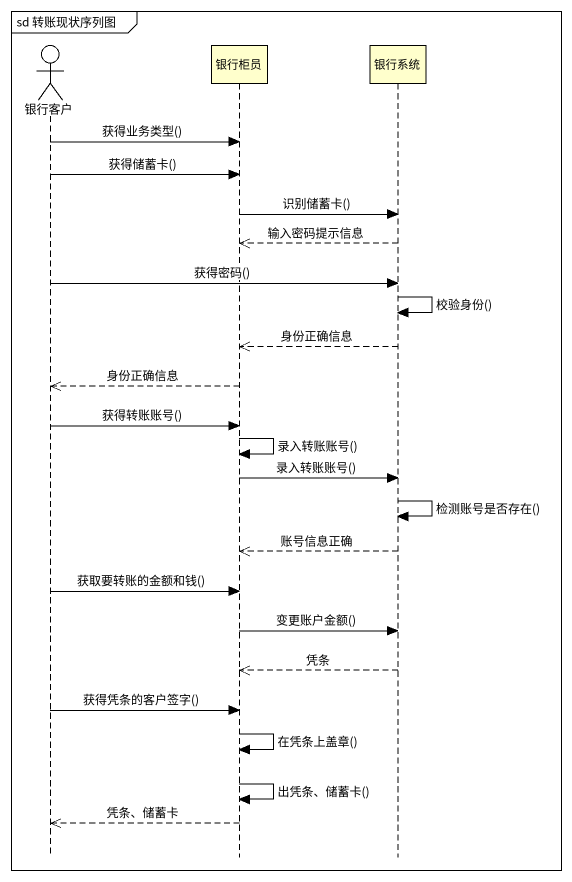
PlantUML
@startuml
mainframe sd 转账现状序列图
hide footbox
actor 银行客户
participant 银行柜员
participant 银行系统

银行客户 -> 银行柜员 : 获得业务类型()
银行客户 -> 银行柜员 : 获得储蓄卡()
银行柜员 -> 银行系统 : 识别储蓄卡()
银行系统 -->> 银行柜员 : 输入密码提示信息
银行客户 -> 银行系统 : 获得密码()
银行系统 -> 银行系统 : 校验身份()
银行系统 -->> 银行柜员 : 身份正确信息
银行柜员 -->> 银行客户 : 身份正确信息
银行客户 -> 银行柜员 : 获得转账账号()
银行柜员 -> 银行柜员 : 录入转账账号()
银行柜员 -> 银行系统 : 录入转账账号()
银行系统 -> 银行系统 : 检测账号是否存在()
银行系统 -->> 银行柜员 : 账号信息正确
银行客户 -> 银行柜员 : 获取要转账的金额和钱()
银行柜员 -> 银行系统 : 变更账户金额()
银行系统 -->> 银行柜员 : 凭条
银行客户 -> 银行柜员 : 获得凭条的客户签字()
银行柜员 -> 银行柜员 : 在凭条上盖章()
银行柜员 -> 银行柜员 : 出凭条、储蓄卡()
银行柜员 -->> 银行客户 : 凭条、储蓄卡
@enduml
